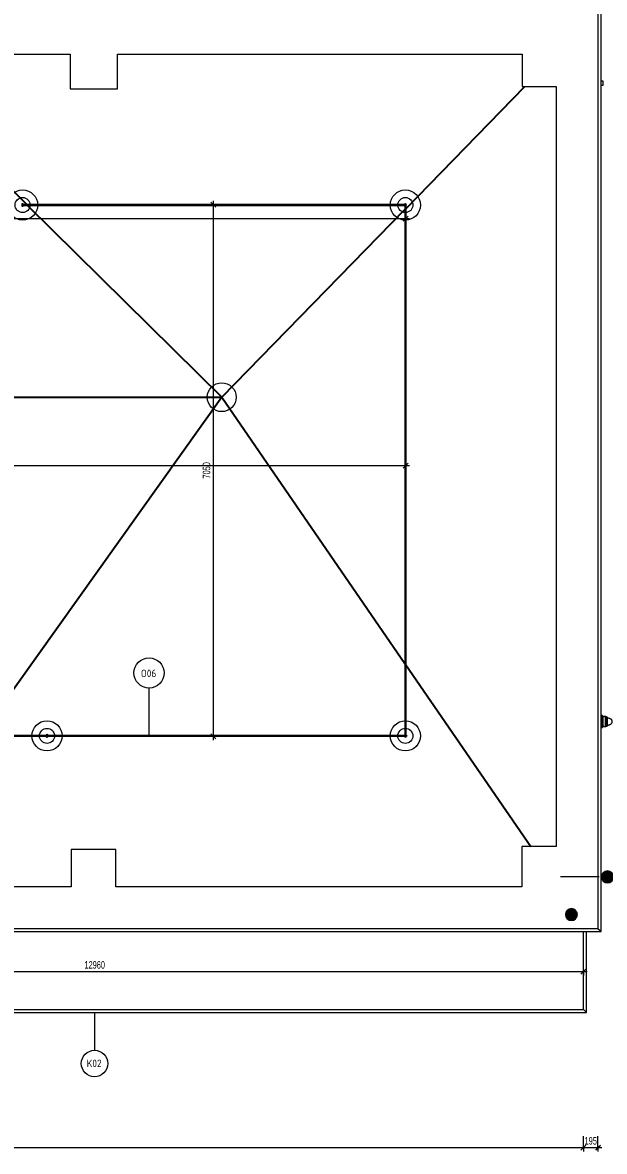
# Model space of a CAD drawing. Header units: millimetres. Extents: x 46521 to 262603, y -45352 to 20466.
# Drawn here: x 88971 to 96684, y -32135 to -17163 of the extents above; entities that cross this region are included whole.
import ezdxf

# ---------------------------------------------------------------- set-up
doc = ezdxf.new("R2010")
doc.units = ezdxf.units.MM
for name, color, linetype, lineweight in [('A-ANNO-DIMS', 211, 'Continuous', 9), ('A-ANNO-DIMS-50', 211, 'Continuous', 9), ('A-FLOR-HRAL', 11, 'Continuous', 13), ('A-FLOR-HRAL-IDEN', 2, 'Continuous', 9), ('A-GENM', 13, 'Continuous', 13), ('A-ROOF', 132, 'Continuous', 13), ('A-ROOF-IDEN', 132, 'Continuous', 9), ('A-ROOF-OTLN', 132, 'Continuous', 13), ('E-POWR-CNDT', 130, 'Continuous', 13), ('E-POWR-DROP', 130, 'Continuous', 13), ('E-SERT', 181, 'Continuous', 13), ('P-SANR-FIXT', 6, 'Continuous', 13)]:
    doc.layers.add(name, color=color, linetype=linetype, lineweight=lineweight)
doc.styles.add('Arial_1', font='arial.ttf', dxfattribs={"width": 0.7, "height": 100})
doc.styles.add('ISOCPEUR', font='isocpeur.ttf', dxfattribs={"width": 0.9, "height": 100})
doc.dimstyles.new('Vnitřní_-_průhledné', dxfattribs={"dimscale": 304.8, "dimtxt": 102.02594, "dimasz": 0.213255, "dimexe": 0.164042, "dimexo": 0.0625, "dimgap": 0.032808, "dimtad": 1, "dimdec": 0, "dimrnd": 5, "dimzin": 0, "dimdsep": 46, "dimtxsty": 'Arial_1', "dimblk1": 'OBLIQUE', "dimblk2": 'OBLIQUE', "dimsah": 1, "dimcen": 0.09, "dimdle": 0.164042, "dimazin": 0, "dimtfac": 1, "dimtdec": 4, "dimtix": 1, "dimtmove": 0, "dimatfit": 3, "dimfxl": 0.492126, "dimfxlon": 1, "dimtvp": 1, "dimtolj": 1, "dimtzin": 0, "dimarcsym": 2})

# ---------------------------------------------------------------- blocks, each defined once
blk = doc.blocks.new('Zábradlí - Záchytný systém kotva-1301747-STŘECHA NÁVRH B')
at = {"layer": 'A-FLOR-HRAL', "flags": 128}
for points in [[(-17, -4), (-17, -4), (-17, -4), (-17, -4), (-18, -4), (-18, -4), (-18, -4), (-18, -4), (-18, -4), (-18, -4), (-19, -4), (-19, -4), (-19, -4), (-19, -3), (-19, -3), (-19, -3), (-19, -3), (-19, -3), (-20, -3), (-20, -3), (-20, -3), (-20, -3), (-20, -3), (-20, -2), (-20, -2), (-20, -2), (-20, -2), (-21, -2), (-21, -2), (-21, -2), (-21, -1), (-21, -1), (-21, -1), (-21, -1), (-21, -1), (-21, -1), (-21, -1), (-21, 0), (-21, 0), (-21, 0), (-21, 0), (-21, 0), (-21, 0), (-21, 1), (-21, 1), (-21, 1), (-21, 1), (-21, 1), (-21, 1), (-21, 2), (-21, 2), (-21, 2), (-20, 2), (-20, 2), (-20, 2), (-20, 2), (-20, 2), (-20, 3), (-20, 3), (-20, 3), (-20, 3), (-20, 3), (-19, 3), (-19, 3), (-19, 3), (-19, 3), (-19, 4), (-19, 4), (-19, 4), (-18, 4), (-18, 4), (-18, 4), (-18, 4), (-18, 4), (-18, 4), (-18, 4), (-17, 4), (-17, 4), (-17, 4), (-17, 4)], [(-17, 4), (-17, 4), (-17, 4), (-17, 4), (-17, 4), (-17, 4), (-16, 4), (-16, 4), (-16, 4), (-16, 4), (-16, 4), (-15, 4), (-15, 4), (-15, 4), (-14, 4), (-14, 4)], [(17, 4), (17, 4), (17, 4), (17, 4), (17, 4), (17, 4), (16, 4), (16, 4), (16, 4), (16, 4), (16, 4), (15, 4), (15, 4), (15, 4), (14, 4), (14, 4), (13, 4), (13, 4), (13, 4), (12, 4), (12, 4), (11, 4), (11, 4), (10, 4), (10, 4), (9, 4), (8, 4), (8, 4), (7, 4), (7, 4), (6, 4), (5, 4), (5, 4), (4, 4), (3, 4), (3, 4), (2, 4), (1, 4), (1, 4), (0, 4), (-1, 4), (-1, 4), (-2, 4), (-3, 4), (-3, 4), (-4, 4), (-5, 4), (-5, 4), (-6, 4), (-6, 4), (-7, 4), (-8, 4), (-8, 4), (-9, 4), (-9, 4), (-10, 4), (-11, 4), (-11, 4), (-12, 4), (-12, 4), (-13, 4), (-13, 4), (-13, 4), (-14, 4), (-14, 4), (-15, 4), (-15, 4), (-15, 4), (-15, 4), (-16, 4), (-16, 4), (-16, 4), (-16, 4), (-17, 4), (-17, 4), (-17, 4), (-17, 4), (-17, 4), (-17, 4), (-17, 4)], [(14, 4), (14, 4), (14, 4), (15, 4), (15, 4), (15, 4), (16, 4), (16, 4), (16, 4), (16, 4), (16, 4), (17, 4), (17, 4), (17, 4), (17, 4), (17, 4), (17, 4)], [(17, 4), (17, 4), (17, 4), (17, 4), (17, 4), (18, 4), (18, 4), (18, 4), (18, 4), (18, 4), (18, 4), (19, 4), (19, 4), (19, 3), (19, 3), (19, 3), (19, 3), (19, 3), (19, 3), (20, 3), (20, 3), (20, 3), (20, 3), (20, 2), (20, 2), (20, 2), (20, 2), (20, 2), (20, 2), (21, 2), (21, 1), (21, 1), (21, 1), (21, 1), (21, 1), (21, 1), (21, 1), (21, 0), (21, 0), (21, 0), (21, 0), (21, 0), (21, 0), (21, -1), (21, -1), (21, -1), (21, -1), (21, -1), (21, -1), (21, -2), (20, -2), (20, -2), (20, -2), (20, -2), (20, -2), (20, -2), (20, -2), (20, -3), (20, -3), (20, -3), (20, -3), (19, -3), (19, -3), (19, -3), (19, -3), (19, -3), (19, -4), (19, -4), (18, -4), (18, -4), (18, -4), (18, -4), (18, -4), (18, -4), (18, -4), (17, -4), (17, -4), (17, -4), (17, -4), (17, -4)], [(-14, -4), (-14, -4), (-15, -4), (-15, -4), (-15, -4), (-15, -4), (-16, -4), (-16, -4), (-16, -4), (-16, -4), (-17, -4), (-17, -4), (-17, -4), (-17, -4), (-17, -4), (-17, -4), (-17, -4)], [(-17, -4), (-17, -4), (-17, -4), (-17, -4), (-17, -4), (-17, -4), (-16, -4), (-16, -4), (-16, -4), (-16, -4), (-16, -4), (-15, -4), (-15, -4), (-15, -4), (-14, -4), (-14, -4), (-14, -4), (-13, -4), (-13, -4), (-12, -4), (-12, -4), (-11, -4), (-11, -4), (-10, -4), (-10, -4), (-9, -4), (-9, -4), (-8, -4), (-7, -4), (-7, -4), (-6, -4), (-6, -4), (-5, -4), (-4, -4), (-4, -4), (-3, -4), (-2, -4), (-2, -4), (-1, -4), (0, -4), (0, -4), (1, -4), (2, -4), (2, -4), (3, -4), (4, -4), (4, -4), (5, -4), (6, -4), (6, -4), (7, -4), (8, -4), (8, -4), (9, -4), (9, -4), (10, -4), (10, -4), (11, -4), (11, -4), (12, -4), (12, -4), (13, -4), (13, -4), (14, -4), (14, -4), (14, -4), (15, -4), (15, -4), (15, -4), (16, -4), (16, -4), (16, -4), (16, -4), (16, -4), (17, -4), (17, -4), (17, -4), (17, -4), (17, -4), (17, -4)], [(17, -4), (17, -4), (17, -4), (17, -4), (17, -4), (17, -4), (16, -4), (16, -4), (16, -4), (16, -4), (16, -4), (15, -4), (15, -4), (15, -4), (14, -4), (14, -4)]]:
    blk.add_lwpolyline(points, dxfattribs=at)
at = {"layer": 'A-FLOR-HRAL'}
for radius in [200, 100]:
    blk.add_circle((0, 0), radius, dxfattribs=at)
for radius, start, end in [(15, 109.6343, 160.3657), (12, 114.8172, 155.1828), (10, 120, 150), (15, 15.5155, 70.3657), (12, 19.6686, 65.1828), (10, 23.8217, 60), (15, 199.6343, 344.5393), (12, 204.8172, 340.3999), (10, 210, 336.2605)]:
    blk.add_arc((0, 0), radius, start, end, dxfattribs=at)
blk = doc.blocks.new('Zábradlí - Záchytný systém kotva-V20-STŘECHA NÁVRH B')
at = {"layer": 'A-FLOR-HRAL', "flags": 128}
for points in [[(-17, -4), (-17, -4), (-17, -4), (-17, -4), (-18, -4), (-18, -4), (-18, -4), (-18, -4), (-18, -4), (-18, -4), (-19, -4), (-19, -4), (-19, -4), (-19, -3), (-19, -3), (-19, -3), (-19, -3), (-19, -3), (-20, -3), (-20, -3), (-20, -3), (-20, -3), (-20, -3), (-20, -2), (-20, -2), (-20, -2), (-20, -2), (-21, -2), (-21, -2), (-21, -2), (-21, -1), (-21, -1), (-21, -1), (-21, -1), (-21, -1), (-21, -1), (-21, -1), (-21, 0), (-21, 0), (-21, 0), (-21, 0), (-21, 0), (-21, 0), (-21, 1), (-21, 1), (-21, 1), (-21, 1), (-21, 1), (-21, 1), (-21, 2), (-21, 2), (-21, 2), (-20, 2), (-20, 2), (-20, 2), (-20, 2), (-20, 2), (-20, 3), (-20, 3), (-20, 3), (-20, 3), (-20, 3), (-19, 3), (-19, 3), (-19, 3), (-19, 3), (-19, 4), (-19, 4), (-19, 4), (-18, 4), (-18, 4), (-18, 4), (-18, 4), (-18, 4), (-18, 4), (-18, 4), (-17, 4), (-17, 4), (-17, 4), (-17, 4)], [(-17, 4), (-17, 4), (-17, 4), (-17, 4), (-17, 4), (-17, 4), (-16, 4), (-16, 4), (-16, 4), (-16, 4), (-16, 4), (-15, 4), (-15, 4), (-15, 4), (-14, 4), (-14, 4)], [(17, 4), (17, 4), (17, 4), (17, 4), (17, 4), (17, 4), (16, 4), (16, 4), (16, 4), (16, 4), (16, 4), (15, 4), (15, 4), (15, 4), (14, 4), (14, 4), (13, 4), (13, 4), (13, 4), (12, 4), (12, 4), (11, 4), (11, 4), (10, 4), (10, 4), (9, 4), (8, 4), (8, 4), (7, 4), (7, 4), (6, 4), (5, 4), (5, 4), (4, 4), (3, 4), (3, 4), (2, 4), (1, 4), (1, 4), (0, 4), (-1, 4), (-1, 4), (-2, 4), (-3, 4), (-3, 4), (-4, 4), (-5, 4), (-5, 4), (-6, 4), (-6, 4), (-7, 4), (-8, 4), (-8, 4), (-9, 4), (-9, 4), (-10, 4), (-11, 4), (-11, 4), (-12, 4), (-12, 4), (-13, 4), (-13, 4), (-13, 4), (-14, 4), (-14, 4), (-15, 4), (-15, 4), (-15, 4), (-15, 4), (-16, 4), (-16, 4), (-16, 4), (-16, 4), (-17, 4), (-17, 4), (-17, 4), (-17, 4), (-17, 4), (-17, 4), (-17, 4)], [(14, 4), (14, 4), (14, 4), (15, 4), (15, 4), (15, 4), (16, 4), (16, 4), (16, 4), (16, 4), (16, 4), (17, 4), (17, 4), (17, 4), (17, 4), (17, 4), (17, 4)], [(17, 4), (17, 4), (17, 4), (17, 4), (17, 4), (18, 4), (18, 4), (18, 4), (18, 4), (18, 4), (18, 4), (19, 4), (19, 4), (19, 3), (19, 3), (19, 3), (19, 3), (19, 3), (19, 3), (20, 3), (20, 3), (20, 3), (20, 3), (20, 2), (20, 2), (20, 2), (20, 2), (20, 2), (20, 2), (21, 2), (21, 1), (21, 1), (21, 1), (21, 1), (21, 1), (21, 1), (21, 1), (21, 0), (21, 0), (21, 0), (21, 0), (21, 0), (21, 0), (21, -1), (21, -1), (21, -1), (21, -1), (21, -1), (21, -1), (21, -2), (20, -2), (20, -2), (20, -2), (20, -2), (20, -2), (20, -2), (20, -2), (20, -3), (20, -3), (20, -3), (20, -3), (19, -3), (19, -3), (19, -3), (19, -3), (19, -3), (19, -4), (19, -4), (18, -4), (18, -4), (18, -4), (18, -4), (18, -4), (18, -4), (18, -4), (17, -4), (17, -4), (17, -4), (17, -4), (17, -4)], [(-14, -4), (-14, -4), (-15, -4), (-15, -4), (-15, -4), (-15, -4), (-16, -4), (-16, -4), (-16, -4), (-16, -4), (-17, -4), (-17, -4), (-17, -4), (-17, -4), (-17, -4), (-17, -4), (-17, -4)], [(-17, -4), (-17, -4), (-17, -4), (-17, -4), (-17, -4), (-17, -4), (-16, -4), (-16, -4), (-16, -4), (-16, -4), (-16, -4), (-15, -4), (-15, -4), (-15, -4), (-14, -4), (-14, -4), (-14, -4), (-13, -4), (-13, -4), (-12, -4), (-12, -4), (-11, -4), (-11, -4), (-10, -4), (-10, -4), (-9, -4), (-9, -4), (-8, -4), (-7, -4), (-7, -4), (-6, -4), (-6, -4), (-5, -4), (-4, -4), (-4, -4), (-3, -4), (-2, -4), (-2, -4), (-1, -4), (0, -4), (0, -4), (1, -4), (2, -4), (2, -4), (3, -4), (4, -4), (4, -4), (5, -4), (6, -4), (6, -4), (7, -4), (8, -4), (8, -4), (9, -4), (9, -4), (10, -4), (10, -4), (11, -4), (11, -4), (12, -4), (12, -4), (13, -4), (13, -4), (14, -4), (14, -4), (14, -4), (15, -4), (15, -4), (15, -4), (16, -4), (16, -4), (16, -4), (16, -4), (16, -4), (17, -4), (17, -4), (17, -4), (17, -4), (17, -4), (17, -4)], [(17, -4), (17, -4), (17, -4), (17, -4), (17, -4), (17, -4), (16, -4), (16, -4), (16, -4), (16, -4), (16, -4), (15, -4), (15, -4), (15, -4), (14, -4), (14, -4)]]:
    blk.add_lwpolyline(points, dxfattribs=at)
at = {"layer": 'A-FLOR-HRAL'}
for radius in [200, 100]:
    blk.add_circle((0, 0), radius, dxfattribs=at)
for radius, start, end in [(15, 109.6343, 160.3657), (12, 114.8172, 155.1828), (10, 120, 150), (15, 15.5155, 70.3657), (12, 19.6686, 65.1828), (10, 23.8217, 60), (15, 199.6343, 344.3895), (12, 204.8172, 340.2127), (10, 210, 336.0358)]:
    blk.add_arc((0, 0), radius, start, end, dxfattribs=at)
blk = doc.blocks.new('Zábradlí - Záchytný systém kotva-V21-STŘECHA NÁVRH B')
at = {"layer": 'A-FLOR-HRAL', "flags": 128}
for points in [[(-17, -4), (-17, -4), (-17, -4), (-17, -4), (-18, -4), (-18, -4), (-18, -4), (-18, -4), (-18, -4), (-18, -4), (-19, -4), (-19, -4), (-19, -4), (-19, -3), (-19, -3), (-19, -3), (-19, -3), (-19, -3), (-20, -3), (-20, -3), (-20, -3), (-20, -3), (-20, -3), (-20, -2), (-20, -2), (-20, -2), (-20, -2), (-21, -2), (-21, -2), (-21, -2), (-21, -1), (-21, -1), (-21, -1), (-21, -1), (-21, -1), (-21, -1), (-21, -1), (-21, 0), (-21, 0), (-21, 0), (-21, 0), (-21, 0), (-21, 0), (-21, 1), (-21, 1), (-21, 1), (-21, 1), (-21, 1), (-21, 1), (-21, 2), (-21, 2), (-21, 2), (-20, 2), (-20, 2), (-20, 2), (-20, 2), (-20, 2), (-20, 3), (-20, 3), (-20, 3), (-20, 3), (-20, 3), (-19, 3), (-19, 3), (-19, 3), (-19, 3), (-19, 4), (-19, 4), (-19, 4), (-18, 4), (-18, 4), (-18, 4), (-18, 4), (-18, 4), (-18, 4), (-18, 4), (-17, 4), (-17, 4), (-17, 4), (-17, 4)], [(-17, 4), (-17, 4), (-17, 4), (-17, 4), (-17, 4), (-17, 4), (-16, 4), (-16, 4), (-16, 4), (-16, 4), (-16, 4), (-15, 4), (-15, 4), (-15, 4), (-14, 4), (-14, 4)], [(17, 4), (17, 4), (17, 4), (17, 4), (17, 4), (17, 4), (16, 4), (16, 4), (16, 4), (16, 4), (16, 4), (15, 4), (15, 4), (15, 4), (14, 4), (14, 4), (13, 4), (13, 4), (13, 4), (12, 4), (12, 4), (11, 4), (11, 4), (10, 4), (10, 4), (9, 4), (8, 4), (8, 4), (7, 4), (7, 4), (6, 4), (5, 4), (5, 4), (4, 4), (3, 4), (3, 4), (2, 4), (1, 4), (1, 4), (0, 4), (-1, 4), (-1, 4), (-2, 4), (-3, 4), (-3, 4), (-4, 4), (-5, 4), (-5, 4), (-6, 4), (-6, 4), (-7, 4), (-8, 4), (-8, 4), (-9, 4), (-9, 4), (-10, 4), (-11, 4), (-11, 4), (-12, 4), (-12, 4), (-13, 4), (-13, 4), (-13, 4), (-14, 4), (-14, 4), (-15, 4), (-15, 4), (-15, 4), (-15, 4), (-16, 4), (-16, 4), (-16, 4), (-16, 4), (-17, 4), (-17, 4), (-17, 4), (-17, 4), (-17, 4), (-17, 4), (-17, 4)], [(14, 4), (14, 4), (14, 4), (15, 4), (15, 4), (15, 4), (16, 4), (16, 4), (16, 4), (16, 4), (16, 4), (17, 4), (17, 4), (17, 4), (17, 4), (17, 4), (17, 4)], [(17, 4), (17, 4), (17, 4), (17, 4), (17, 4), (18, 4), (18, 4), (18, 4), (18, 4), (18, 4), (18, 4), (19, 4), (19, 4), (19, 3), (19, 3), (19, 3), (19, 3), (19, 3), (19, 3), (20, 3), (20, 3), (20, 3), (20, 3), (20, 2), (20, 2), (20, 2), (20, 2), (20, 2), (20, 2), (21, 2), (21, 1), (21, 1), (21, 1), (21, 1), (21, 1), (21, 1), (21, 1), (21, 0), (21, 0), (21, 0), (21, 0), (21, 0), (21, 0), (21, -1), (21, -1), (21, -1), (21, -1), (21, -1), (21, -1), (21, -2), (20, -2), (20, -2), (20, -2), (20, -2), (20, -2), (20, -2), (20, -2), (20, -3), (20, -3), (20, -3), (20, -3), (19, -3), (19, -3), (19, -3), (19, -3), (19, -3), (19, -4), (19, -4), (18, -4), (18, -4), (18, -4), (18, -4), (18, -4), (18, -4), (18, -4), (17, -4), (17, -4), (17, -4), (17, -4), (17, -4)], [(-14, -4), (-14, -4), (-15, -4), (-15, -4), (-15, -4), (-15, -4), (-16, -4), (-16, -4), (-16, -4), (-16, -4), (-17, -4), (-17, -4), (-17, -4), (-17, -4), (-17, -4), (-17, -4), (-17, -4)], [(-17, -4), (-17, -4), (-17, -4), (-17, -4), (-17, -4), (-17, -4), (-16, -4), (-16, -4), (-16, -4), (-16, -4), (-16, -4), (-15, -4), (-15, -4), (-15, -4), (-14, -4), (-14, -4), (-14, -4), (-13, -4), (-13, -4), (-12, -4), (-12, -4), (-11, -4), (-11, -4), (-10, -4), (-10, -4), (-9, -4), (-9, -4), (-8, -4), (-7, -4), (-7, -4), (-6, -4), (-6, -4), (-5, -4), (-4, -4), (-4, -4), (-3, -4), (-2, -4), (-2, -4), (-1, -4), (0, -4), (0, -4), (1, -4), (2, -4), (2, -4), (3, -4), (4, -4), (4, -4), (5, -4), (6, -4), (6, -4), (7, -4), (8, -4), (8, -4), (9, -4), (9, -4), (10, -4), (10, -4), (11, -4), (11, -4), (12, -4), (12, -4), (13, -4), (13, -4), (14, -4), (14, -4), (14, -4), (15, -4), (15, -4), (15, -4), (16, -4), (16, -4), (16, -4), (16, -4), (16, -4), (17, -4), (17, -4), (17, -4), (17, -4), (17, -4), (17, -4)], [(17, -4), (17, -4), (17, -4), (17, -4), (17, -4), (17, -4), (16, -4), (16, -4), (16, -4), (16, -4), (16, -4), (15, -4), (15, -4), (15, -4), (14, -4), (14, -4)]]:
    blk.add_lwpolyline(points, dxfattribs=at)
at = {"layer": 'A-FLOR-HRAL'}
for radius in [200, 100]:
    blk.add_circle((0, 0), radius, dxfattribs=at)
for radius, start, end in [(15, 109.6343, 164.4845), (12, 114.8172, 160.3314), (10, 120, 156.1783), (15, 15.5155, 70.3657), (12, 19.6686, 65.1828), (10, 23.8217, 60), (15, 195.4607, 250.3657), (12, 199.6001, 245.1828), (10, 203.7395, 240), (15, 289.6343, 344.5393), (10, 300, 336.2605), (12, 294.8172, 340.3999)]:
    blk.add_arc((0, 0), radius, start, end, dxfattribs=at)
blk = doc.blocks.new('Zábradlí - Zábradlí-1236211-STŘECHA NÁVRH B')
for name, p, rotation in [('Zábradlí - Záchytný systém kotva-V21-STŘECHA NÁVRH B', (88971, -19583), 89.9999999999998), ('Zábradlí - Záchytný systém kotva-V20-STŘECHA NÁVRH B', (94045, -19583), 89.9999999999998), ('Zábradlí - Záchytný systém kotva-V21-STŘECHA NÁVRH B', (89295, -26624), 269.9999999999998)]:
    blk.add_blockref(name, p, dxfattribs=dict(rotation=rotation))
blk.add_blockref('Zábradlí - Záchytný systém kotva-1301747-STŘECHA NÁVRH B', (94045, -26624))
blk = doc.blocks.new('Typ horního madla - Horní madlo_Vnitřní_-1236216-STŘECHA NÁVRH B')
at = {"layer": 'A-FLOR-HRAL'}
for p, q in [((94041, -19578), (88975, -19578)), ((88975, -19588), (94040, -19588)), ((94040, -19588), (94040, -26619)), ((94050, -19578), (94049, -19578)), ((94050, -26620), (94050, -19578)), ((89291, -26619), (84549, -26619)), ((84549, -26629), (89291, -26629)), ((94040, -26619), (89299, -26619)), ((89299, -26629), (94050, -26629)), ((94050, -26629), (94050, -26628))]:
    blk.add_line(p, q, dxfattribs=at)
for points, knots in [([(94040, -19588), (94040, -19588), (94040, -19588), (94040, -19588), (94040, -19588), (94040, -19588)], [0, 0, 0, 0, 0.0833333, 0.125, 0.1666667, 0.1666667, 0.1666667, 0.1666667]), ([(94049, -19579), (94049, -19579), (94049, -19579), (94049, -19579), (94050, -19578), (94050, -19578), (94050, -19578)], [0.8018067, 0.8018067, 0.8018067, 0.8018067, 0.8333333, 0.875, 0.9166667, 1, 1, 1, 1]), ([(94040, -26620), (94040, -26620), (94040, -26620), (94040, -26619), (94040, -26619), (94040, -26619)], [-0.1666667, -0.1666667, -0.1666667, -0.1666667, -0.125, -0.0833333, 0, 0, 0, 0]), ([(94050, -26629), (94050, -26629), (94050, -26629), (94049, -26629), (94049, -26629), (94049, -26628), (94049, -26628)], [-1, -1, -1, -1, -0.9166667, -0.875, -0.8333333, -0.8018067, -0.8018067, -0.8018067, -0.8018067])]:
    blk.add_open_spline(points, degree=3, knots=knots, dxfattribs=at)
blk = doc.blocks.new('Typ horního madla - Horní madlo_Vnitřní_-V22-STŘECHA NÁVRH B')
at = {"layer": 'A-FLOR-HRAL'}
for p, q in [((88975, -19578), (94041, -19578)), ((88975, -19588), (94040, -19588)), ((94040, -19588), (94040, -26619)), ((94049, -19578), (94050, -19578)), ((94050, -19578), (94050, -26620)), ((89291, -26619), (84549, -26619)), ((89291, -26629), (84549, -26629)), ((94040, -26619), (89299, -26619)), ((94050, -26629), (89299, -26629)), ((94050, -26628), (94050, -26629))]:
    blk.add_line(p, q, dxfattribs=at)
blk = doc.blocks.new('DSP_Kamera_nastěnná - Refer to Catalog-V48-STŘECHA NÁVRH B')
at = {"layer": 'E-SERT'}
blk.add_hatch(color=11, dxfattribs=at).paths.add_polyline_path([(96818, -26494), (96858, -26494), (96858, -26434), (96848, -26434), (96863, -26381), (96813, -26381), (96828, -26434), (96818, -26434), (96818, -26454)])
at = {"layer": 'E-SERT', "color": 11}
for p, q in [((96656, -26355), (96640, -26355)), ((96659, -26355), (96656, -26355)), ((96656, -26355), (96656, -26434)), ((96656, -26434), (96656, -26355)), ((96656, -26434), (96656, -26514)), ((96656, -26514), (96656, -26434)), ((96659, -26434), (96659, -26355)), ((96661, -26369), (96659, -26371)), ((96682, -26372), (96659, -26372)), ((96659, -26514), (96659, -26434)), ((96659, -26496), (96682, -26496)), ((96659, -26498), (96661, -26500)), ((96696, -26367), (96661, -26369)), ((96661, -26369), (96661, -26434)), ((96661, -26434), (96661, -26500)), ((96661, -26500), (96662, -26500)), ((96696, -26367), (96696, -26434)), ((96697, -26368), (96696, -26368)), ((96696, -26434), (96696, -26502)), ((96705, -26367), (96697, -26367)), ((96697, -26367), (96697, -26434)), ((96697, -26434), (96697, -26502)), ((96738, -26387), (96719, -26386)), ((96719, -26482), (96738, -26482)), ((96721, -26383), (96721, -26434)), ((96721, -26434), (96721, -26486)), ((96838, -26381), (96813, -26381)), ((96813, -26381), (96828, -26434)), ((96828, -26434), (96818, -26434)), ((96818, -26434), (96818, -26494)), ((96818, -26494), (96858, -26494)), ((96863, -26381), (96838, -26381)), ((96848, -26434), (96863, -26381)), ((96858, -26434), (96848, -26434)), ((96858, -26494), (96858, -26434)), ((96640, -26514), (96656, -26514)), ((96656, -26514), (96659, -26514)), ((96694, -26502), (96696, -26502)), ((96696, -26501), (96697, -26501)), ((96697, -26502), (96705, -26501))]:
    blk.add_line(p, q, dxfattribs=at)
at = {"layer": 'E-SERT', "color": 11, "flags": 128}
for points in [[(96705, -26367), (96706, -26367), (96707, -26368), (96708, -26368), (96708, -26368), (96709, -26368), (96710, -26368), (96711, -26369), (96712, -26369), (96712, -26369), (96713, -26370), (96714, -26370), (96714, -26370), (96715, -26371), (96716, -26371), (96716, -26372), (96717, -26372), (96718, -26373), (96718, -26374), (96719, -26374), (96719, -26374)], [(96719, -26494), (96718, -26495), (96718, -26496), (96717, -26496), (96716, -26497), (96716, -26497), (96715, -26498), (96714, -26498), (96714, -26499), (96713, -26499), (96712, -26499), (96712, -26500), (96711, -26500), (96710, -26500), (96709, -26500), (96708, -26501), (96708, -26501), (96707, -26501), (96706, -26501), (96705, -26501), (96705, -26501)], [(96719, -26374), (96719, -26374), (96719, -26375), (96720, -26375), (96720, -26375), (96720, -26376), (96720, -26376), (96720, -26376), (96721, -26377), (96721, -26377), (96721, -26378), (96721, -26378), (96721, -26378), (96721, -26379), (96721, -26379), (96721, -26379), (96721, -26380), (96721, -26380), (96721, -26381), (96721, -26381)], [(96721, -26488), (96721, -26488), (96721, -26489), (96721, -26489), (96721, -26489), (96721, -26490), (96721, -26490), (96721, -26491), (96721, -26491), (96721, -26491), (96721, -26492), (96720, -26492), (96720, -26492), (96720, -26493), (96720, -26493), (96720, -26493), (96719, -26494), (96719, -26494), (96719, -26494), (96719, -26494)], [(96721, -26381), (96721, -26381), (96721, -26381), (96721, -26381), (96721, -26381), (96721, -26382), (96721, -26382), (96721, -26383), (96721, -26383), (96721, -26384), (96721, -26385), (96721, -26386), (96721, -26387), (96721, -26388)], [(96721, -26434), (96721, -26432), (96721, -26430), (96721, -26428), (96721, -26426), (96721, -26424), (96721, -26422), (96721, -26419), (96721, -26417), (96721, -26415), (96721, -26413), (96721, -26411), (96721, -26410), (96721, -26408), (96721, -26406), (96721, -26404), (96721, -26402), (96721, -26401), (96721, -26399), (96721, -26397), (96721, -26396), (96721, -26394), (96721, -26393), (96721, -26392), (96721, -26390), (96721, -26389), (96721, -26388), (96721, -26387), (96721, -26386), (96721, -26385), (96721, -26384), (96721, -26384), (96721, -26383), (96721, -26382), (96721, -26382), (96721, -26382), (96721, -26381), (96721, -26381), (96721, -26381), (96721, -26381), (96721, -26381)], [(96721, -26488), (96721, -26488), (96721, -26488), (96721, -26487), (96721, -26487), (96721, -26487), (96721, -26486), (96721, -26486), (96721, -26485), (96721, -26484), (96721, -26484), (96721, -26483), (96721, -26482), (96721, -26481), (96721, -26480), (96721, -26478), (96721, -26477), (96721, -26476), (96721, -26475), (96721, -26473), (96721, -26472), (96721, -26470), (96721, -26468), (96721, -26467), (96721, -26465), (96721, -26463), (96721, -26461), (96721, -26460), (96721, -26458), (96721, -26456), (96721, -26454), (96721, -26452), (96721, -26450), (96721, -26448), (96721, -26445), (96721, -26443), (96721, -26441), (96721, -26439), (96721, -26437), (96721, -26435), (96721, -26434)], [(96721, -26481), (96721, -26482), (96721, -26483), (96721, -26484), (96721, -26485), (96721, -26486), (96721, -26486), (96721, -26487), (96721, -26487), (96721, -26487), (96721, -26488), (96721, -26488), (96721, -26488), (96721, -26488)], [(96738, -26387), (96740, -26387), (96742, -26387), (96743, -26388), (96745, -26388), (96747, -26388), (96749, -26389), (96751, -26389), (96753, -26390), (96754, -26391), (96756, -26391), (96758, -26392), (96759, -26393), (96761, -26394), (96763, -26395), (96764, -26396), (96766, -26397), (96767, -26399), (96768, -26400), (96770, -26401), (96771, -26402), (96772, -26404), (96774, -26405), (96775, -26407), (96776, -26408), (96777, -26410), (96778, -26412), (96779, -26413), (96779, -26415), (96780, -26417), (96781, -26419), (96781, -26420), (96782, -26422), (96782, -26424), (96783, -26426), (96783, -26428), (96783, -26430), (96783, -26431), (96783, -26433), (96783, -26434)], [(96783, -26434), (96783, -26436), (96783, -26438), (96783, -26440), (96783, -26442), (96782, -26444), (96782, -26446), (96781, -26447), (96781, -26449), (96780, -26451), (96780, -26453), (96779, -26455), (96778, -26456), (96777, -26458), (96776, -26459), (96775, -26461), (96774, -26463), (96773, -26464), (96772, -26466), (96770, -26467), (96769, -26468), (96768, -26470), (96766, -26471), (96765, -26472), (96763, -26473), (96762, -26474), (96760, -26475), (96758, -26476), (96757, -26477), (96755, -26478), (96753, -26478), (96751, -26479), (96750, -26480), (96748, -26480), (96746, -26481), (96744, -26481), (96742, -26481), (96740, -26481), (96739, -26482), (96738, -26482)], [(96783, -26434), (96783, -26434), (96783, -26434), (96783, -26434), (96783, -26434), (96783, -26434), (96783, -26434), (96783, -26434), (96783, -26434), (96783, -26434), (96783, -26434), (96783, -26434), (96783, -26434), (96783, -26434), (96783, -26434), (96783, -26434), (96783, -26434), (96783, -26434), (96783, -26434), (96783, -26434), (96783, -26434), (96783, -26434), (96783, -26434), (96783, -26434), (96783, -26434), (96783, -26434), (96783, -26434), (96783, -26434), (96783, -26434), (96783, -26434), (96783, -26434), (96783, -26434), (96783, -26434), (96783, -26434), (96783, -26434), (96783, -26434), (96783, -26434)], [(96783, -26434), (96783, -26434), (96783, -26434), (96783, -26434), (96783, -26434), (96783, -26434), (96783, -26434), (96783, -26434), (96783, -26434), (96783, -26434), (96783, -26434), (96783, -26434), (96783, -26434), (96783, -26434), (96783, -26434), (96783, -26434), (96783, -26434), (96783, -26434), (96783, -26434), (96783, -26434), (96783, -26434), (96783, -26434), (96783, -26434), (96783, -26434), (96783, -26434), (96783, -26434), (96783, -26434), (96783, -26434), (96783, -26434), (96783, -26434), (96783, -26434), (96783, -26434), (96783, -26434), (96783, -26434), (96783, -26434), (96783, -26434)], [(96783, -26434), (96783, -26434), (96783, -26434), (96783, -26434), (96783, -26434), (96783, -26434), (96783, -26434), (96783, -26434), (96783, -26434), (96783, -26434), (96783, -26434), (96783, -26434), (96783, -26434), (96783, -26434), (96783, -26434), (96783, -26434), (96783, -26434), (96783, -26434), (96783, -26434), (96783, -26434), (96783, -26434), (96783, -26434), (96783, -26434), (96783, -26434), (96783, -26434), (96783, -26434), (96783, -26434), (96783, -26434), (96783, -26434), (96783, -26434), (96783, -26434), (96783, -26434), (96783, -26434), (96783, -26434), (96783, -26434), (96783, -26434), (96783, -26434)], [(96783, -26434), (96783, -26434), (96783, -26434), (96783, -26434), (96783, -26434), (96783, -26434), (96783, -26434), (96783, -26434), (96783, -26434), (96783, -26434), (96783, -26434), (96783, -26434), (96783, -26434), (96783, -26434), (96783, -26434), (96783, -26434), (96783, -26434), (96783, -26434), (96783, -26434), (96783, -26434), (96783, -26434), (96783, -26434), (96783, -26434), (96783, -26434), (96783, -26434), (96783, -26434), (96783, -26434), (96783, -26434), (96783, -26434), (96783, -26434), (96783, -26434), (96783, -26434), (96783, -26434), (96783, -26434), (96783, -26434), (96783, -26434)]]:
    blk.add_lwpolyline(points, dxfattribs=at)
at = {"layer": 'E-SERT', "color": 11}
for points, knots in [([(96662, -26500), (96662, -26500), (96662, -26500), (96663, -26500), (96663, -26500), (96664, -26500), (96665, -26499), (96666, -26499), (96666, -26499), (96668, -26499), (96669, -26499), (96670, -26499), (96673, -26499), (96676, -26499), (96678, -26499)], [-0.4999543, -0.4999543, -0.4999543, -0.4999543, -0.4444444, -0.3888889, -0.3611111, -0.3333333, -0.3055556, -0.2777778, -0.25, -0.2222222, -0.1944444, -0.1666667, -0.1111111, 0, 0, 0, 0]), ([(96664, -26500), (96664, -26500), (96663, -26500), (96663, -26500), (96662, -26500), (96662, -26500), (96662, -26500)], [-0.6666667, -0.6666667, -0.6666667, -0.6666667, -0.6388889, -0.6111111, -0.5555556, -0.4999552, -0.4999552, -0.4999552, -0.4999552]), ([(96678, -26499), (96679, -26499), (96681, -26499), (96683, -26499), (96685, -26500), (96686, -26500), (96687, -26500), (96688, -26500), (96689, -26500), (96690, -26501), (96691, -26501), (96692, -26501), (96693, -26501), (96693, -26501), (96694, -26502), (96694, -26502), (96694, -26502)], [-1, -1, -1, -1, -0.9444444, -0.8888889, -0.8611111, -0.8333333, -0.8055556, -0.7777778, -0.75, -0.7222222, -0.6944444, -0.6666667, -0.6388889, -0.6111111, -0.5555556, -0.5, -0.5, -0.5, -0.5])]:
    blk.add_open_spline(points, degree=3, knots=knots, dxfattribs=at)
blk.add_open_spline([(96694, -26502), (96694, -26502), (96694, -26502), (96693, -26501), (96693, -26501)], degree=3, dxfattribs=at)
blk = doc.blocks.new('Drain_Roof_15_Inch_Diameter-Zurn-Z1715 - Load Family Type Catalog-1877394-STŘECHA NÁVRH B')
at = {"layer": 'P-SANR-FIXT'}
blk.add_circle((0, 0), 191, dxfattribs=at)
blk.add_circle((0, 0), 191, dxfattribs=at)
blk = doc.blocks.new('BP_ZÁSTUPNÝ PRVEK - BP_ZÁSTUPNÝ PRVEK - OV4-2137774-STŘECHA NÁVRH B')
at = {"layer": 'A-GENM', "color": 11}
for p, q in [((50, 50), (22, 50)), ((22, 0), (50, 0)), ((50, 0), (50, 50))]:
    blk.add_line(p, q, dxfattribs=at)
blk = doc.blocks.new('Popiska zakončení střešního pláště - Popiska okna_Bublina-1463073-STŘECHA NÁVRH B')
at = {"layer": 'A-ROOF-IDEN'}
blk.add_circle((0, 0), 3.5, dxfattribs=at)
blk = doc.blocks.new('DIMBLOCK9-STŘECHA NÁVRH B')
at = {"layer": 'A-ANNO-DIMS-50'}
for p, q in [((77234, -32085), (77234, -31935)), ((96405, -32085), (96405, -31935)), ((77234, -32085), (96405, -32085)), ((77234, -32085), (77234, -32135)), ((96405, -32085), (96405, -32135))]:
    blk.add_line(p, q, dxfattribs=at)
at = {"layer": 'A-ANNO-DIMS-50', "lineweight": 18}
for p, q in [((77234, -32085), (77202, -32118)), ((77234, -32085), (77267, -32053)), ((96405, -32085), (96372, -32118)), ((96405, -32085), (96437, -32053))]:
    blk.add_line(p, q, dxfattribs=at)
at = {"layer": 'A-ANNO-DIMS-50', "color": 0, "insert": (86686, -31945), "char_height": 100, "width": 320.2, "attachment_point": 1, "line_spacing_factor": 0.941778, "style": 'Arial_1'}
blk.add_mtext('19170', dxfattribs=at)
blk = doc.blocks.new('_Oblique')
at = {"color": 0, "linetype": 'ByBlock', "lineweight": -2}
blk.add_line((-0.5, -0.5), (0.5, 0.5), dxfattribs=at)
blk = doc.blocks.new('DIMBLOCK10-STŘECHA NÁVRH B')
at = {"layer": 'A-ANNO-DIMS-50'}
for p, q in [((96405, -32085), (96405, -31935)), ((96598, -32085), (96598, -31935)), ((96405, -32085), (96648, -32085)), ((96405, -32085), (96405, -32135)), ((96598, -32085), (96598, -32135))]:
    blk.add_line(p, q, dxfattribs=at)
at = {"layer": 'A-ANNO-DIMS-50', "lineweight": 18}
for p, q in [((96405, -32085), (96372, -32118)), ((96405, -32085), (96437, -32053)), ((96598, -32085), (96565, -32118)), ((96598, -32085), (96630, -32053))]:
    blk.add_line(p, q, dxfattribs=at)
at = {"layer": 'A-ANNO-DIMS-50', "color": 0, "insert": (96421, -31945), "char_height": 100, "width": 192.12, "attachment_point": 1, "line_spacing_factor": 0.941778, "style": 'Arial_1'}
blk.add_mtext('195', dxfattribs=at)
blk = doc.blocks.new('DIMBLOCK14-STŘECHA NÁVRH B')
at = {"layer": 'A-ANNO-DIMS-50'}
for p, q in [((79790, -23039), (79790, -22889)), ((94050, -23039), (94050, -22889)), ((79790, -23039), (94100, -23039)), ((79790, -23039), (79790, -23089)), ((94050, -23039), (94050, -23089))]:
    blk.add_line(p, q, dxfattribs=at)
at = {"layer": 'A-ANNO-DIMS-50', "lineweight": 18}
for p, q in [((79790, -23039), (79757, -23071)), ((79790, -23039), (79822, -23006)), ((94050, -23039), (94017, -23071)), ((94050, -23039), (94082, -23006))]:
    blk.add_line(p, q, dxfattribs=at)
at = {"layer": 'A-ANNO-DIMS-50', "color": 0, "insert": (86786, -22899), "char_height": 100, "width": 320.2, "attachment_point": 1, "line_spacing_factor": 0.941778, "style": 'Arial_1'}
blk.add_mtext('14260', dxfattribs=at)
blk = doc.blocks.new('DIMBLOCK15-STŘECHA NÁVRH B')
at = {"layer": 'A-ANNO-DIMS-50'}
for p, q in [((91499, -19578), (91449, -19578)), ((91499, -19528), (91499, -26679)), ((91499, -19578), (91649, -19578)), ((91499, -26629), (91449, -26629)), ((91499, -26629), (91649, -26629))]:
    blk.add_line(p, q, dxfattribs=at)
at = {"layer": 'A-ANNO-DIMS-50', "lineweight": 18}
for p, q in [((91499, -19578), (91467, -19546)), ((91499, -19578), (91532, -19611)), ((91499, -26629), (91467, -26597)), ((91499, -26629), (91532, -26662))]:
    blk.add_line(p, q, dxfattribs=at)
at = {"layer": 'A-ANNO-DIMS-50', "color": 0, "insert": (91359, -23211), "char_height": 100, "width": 256.16, "attachment_point": 1, "rotation": 90, "line_spacing_factor": 0.941778, "style": 'Arial_1'}
blk.add_mtext('7050', dxfattribs=at)
blk = doc.blocks.new('DIMBLOCK17-STŘECHA NÁVRH B')
at = {"layer": 'A-ANNO-DIMS-50'}
for p, q in [((72510, -19763), (72510, -19713)), ((94050, -19763), (94050, -19613)), ((72510, -19763), (94100, -19763)), ((72510, -19763), (72510, -19913)), ((94050, -19763), (94050, -19813))]:
    blk.add_line(p, q, dxfattribs=at)
at = {"layer": 'A-ANNO-DIMS-50', "lineweight": 18}
for p, q in [((72510, -19763), (72542, -19731)), ((94050, -19763), (94082, -19731)), ((72510, -19763), (72477, -19796)), ((94050, -19763), (94017, -19796))]:
    blk.add_line(p, q, dxfattribs=at)
at = {"layer": 'A-ANNO-DIMS-50', "color": 0, "insert": (83146, -19624), "char_height": 100, "width": 320.2, "attachment_point": 1, "line_spacing_factor": 0.941778, "style": 'Arial_1'}
blk.add_mtext('21540', dxfattribs=at)
blk = doc.blocks.new('Popis parapetu1 - Záchytný systém-1408882-STŘECHA NÁVRH B')
at = {"layer": 'A-FLOR-HRAL-IDEN'}
blk.add_circle((0, 0), 4, dxfattribs=at)
blk = doc.blocks.new('DIMBLOCK27-STŘECHA NÁVRH B')
at = {"layer": 'A-ANNO-DIMS-50'}
for p, q in [((83445, -29751), (83445, -29601)), ((96405, -29751), (96405, -29601)), ((83395, -29751), (96455, -29751)), ((83445, -29751), (83445, -29801)), ((96405, -29751), (96405, -29801))]:
    blk.add_line(p, q, dxfattribs=at)
at = {"layer": 'A-ANNO-DIMS-50', "lineweight": 18}
for p, q in [((83445, -29751), (83412, -29783)), ((83445, -29751), (83477, -29718)), ((96405, -29751), (96372, -29783)), ((96405, -29751), (96437, -29718))]:
    blk.add_line(p, q, dxfattribs=at)
at = {"layer": 'A-ANNO-DIMS-50', "color": 0, "insert": (89791, -29611), "char_height": 100, "width": 320.2, "attachment_point": 1, "line_spacing_factor": 0.941778, "style": 'Arial_1'}
blk.add_mtext('12960', dxfattribs=at)

msp = doc.modelspace()

# ---------------------------------------------------------------- hatches: boundary and pattern name
at = {"layer": 'E-POWR-DROP'}
for color, points in [(11, [(96724.6, -28573.8), (96745.1, -28571.1), (96764.3, -28563.1), (96780.8, -28550.5), (96793.4, -28534), (96801.3, -28514.9), (96804.1, -28494.3), (96801.3, -28473.7), (96793.4, -28454.5), (96780.8, -28438.1), (96764.3, -28425.4), (96745.1, -28417.5), (96724.6, -28414.8), (96704, -28417.5), (96684.8, -28425.4), (96668.3, -28438.1), (96655.7, -28454.5), (96647.8, -28473.7), (96645.1, -28494.3), (96647.8, -28514.9), (96655.7, -28534), (96668.3, -28550.5), (96684.8, -28563.1), (96704, -28571.1)]), (256, [(96246.1, -29073.8), (96266.7, -29071.1), (96285.8, -29063.1), (96302.3, -29050.5), (96314.9, -29034), (96322.9, -29014.9), (96325.6, -28994.3), (96322.9, -28973.7), (96314.9, -28954.5), (96302.3, -28938.1), (96285.8, -28925.4), (96266.7, -28917.5), (96246.1, -28914.8), (96225.5, -28917.5), (96206.3, -28925.4), (96189.9, -28938.1), (96177.2, -28954.5), (96169.3, -28973.7), (96166.6, -28994.3), (96169.3, -29014.9), (96177.2, -29034), (96189.9, -29050.5), (96206.3, -29063.1), (96225.5, -29071.1)])]:
    msp.add_hatch(color=color, dxfattribs=at).paths.add_polyline_path(points)

# ---------------------------------------------------------------- linework, layer by layer
at = {"layer": 'A-FLOR-HRAL-IDEN'}
msp.add_line((90647.5, -26624.3), (90647.5, -25989.3), dxfattribs=at)
at = {"layer": 'A-ROOF', "color": 11}
for p, q in [((84225.1, -17583.3), (89600.1, -17583.3)), ((89600.1, -17583.3), (89600.1, -18040.4)), ((90230.1, -18040.4), (90230.1, -17583.3)), ((90230.1, -17583.3), (95592.6, -17583.3)), ((95592.6, -17583.3), (95592.6, -18010.4)), ((89600.1, -18040.4), (90230.1, -18040.4)), ((95592.6, -18010.4), (96044.6, -18010.4)), ((96044.6, -18010.4), (96044.6, -28089.8)), ((90205.1, -28129.3), (89615.1, -28129.3)), ((89615.1, -28129.3), (89615.1, -28624.3)), ((90205.1, -28624.3), (90205.1, -28129.3)), ((96044.6, -28089.8), (95589.4, -28089.8)), ((95589.4, -28089.8), (95589.4, -28624.3)), ((89615.1, -28624.3), (84225.1, -28624.3)), ((95589.4, -28624.3), (90205.1, -28624.3)), ((77234.1, -29177.3), (96597.6, -29177.3)), ((96404.6, -30252.3), (96404.6, -29219.3)), ((83444.6, -30252.3), (96404.6, -30252.3))]:
    msp.add_line(p, q, dxfattribs=at)
at = {"layer": 'A-ROOF', "color": 31, "lineweight": 25}
for p, q in [((87010.7, -17583.3), (89028.1, -19578.3)), ((94049.6, -19631.4), (95630.5, -18010.4)), ((89038.2, -19588.3), (91610.8, -22132.3)), ((91610.8, -22132.3), (94039.6, -19641.7)), ((86914.6, -22132.3), (91610.8, -22132.3)), ((91610.8, -22132.3), (88411.8, -26619.3)), ((91610.8, -22132.3), (94039.6, -25664.9)), ((94049.6, -25679.5), (95706.8, -28089.8))]:
    msp.add_line(p, q, dxfattribs=at)
at = {"layer": 'A-ROOF-IDEN'}
msp.add_line((89924.6, -30294.3), (89924.6, -30794.3), dxfattribs=at)
at = {"layer": 'A-ROOF-OTLN', "color": 11}
for p, q in [((96597.6, -17030.3), (96597.6, -29177.3)), ((96639.6, -29219.3), (96639.6, -16988.4)), ((96597.6, -29177.3), (96630.6, -29210.3)), ((77879.4, -29219.3), (96639.6, -29219.3)), ((96446.6, -30294.3), (96446.6, -29219.3)), ((83402.6, -30294.3), (96446.6, -30294.3)), ((96437.6, -30285.3), (96404.6, -30252.3))]:
    msp.add_line(p, q, dxfattribs=at)
for points, knots in [([(96630.6, -29210.3), (96631.1, -29210.7), (96631.8, -29211.4), (96632.7, -29212.3), (96633.2, -29212.9), (96633.6, -29213.3), (96634, -29213.7), (96634.4, -29214), (96634.8, -29214.4), (96635.2, -29214.8), (96635.5, -29215.2), (96635.9, -29215.6), (96636.3, -29215.9), (96636.6, -29216.3), (96636.9, -29216.6), (96637.4, -29217), (96637.8, -29217.4), (96638.1, -29217.8), (96638.5, -29218.1), (96638.8, -29218.5), (96639.2, -29218.8), (96639.5, -29219.2), (96639.6, -29219.3), (96639.6, -29219.3)], [-1, -1, -1, -1, -0.875, -0.8125, -0.78125, -0.75, -0.71875, -0.6875, -0.65625, -0.625, -0.59375, -0.5625, -0.53125, -0.5, -0.46875, -0.4375, -0.375, -0.34375, -0.3125, -0.25, -0.1875, -0.125, 0, 0, 0, 0]), ([(96446.6, -30294.3), (96446.6, -30294.3), (96446.5, -30294.2), (96446.2, -30293.8), (96445.8, -30293.5), (96445.5, -30293.1), (96445.1, -30292.8), (96444.8, -30292.4), (96444.3, -30291.9), (96443.7, -30291.4), (96443.3, -30290.9), (96442.9, -30290.6), (96442.5, -30290.2), (96442.2, -30289.8), (96441.8, -30289.4), (96441.4, -30289), (96441, -30288.7), (96440.6, -30288.3), (96440.2, -30287.9), (96439.7, -30287.3), (96438.8, -30286.4), (96438.1, -30285.7), (96437.6, -30285.3)], [0, 0, 0, 0, 0.125, 0.1875, 0.25, 0.3125, 0.34375, 0.375, 0.4375, 0.5, 0.53125, 0.5625, 0.59375, 0.625, 0.65625, 0.6875, 0.71875, 0.75, 0.78125, 0.8125, 0.875, 1, 1, 1, 1])]:
    msp.add_open_spline(points, degree=3, knots=knots, dxfattribs=at)
at = {"layer": 'E-POWR-CNDT', "color": 11}
for p, q in [((96612.3, -28494.3), (96103.3, -28494.3)), ((96645.1, -28494.3), (96639.6, -28494.3))]:
    msp.add_line(p, q, dxfattribs=at)
at = {"layer": 'E-POWR-DROP', "color": 11}
for start, end in [(0, 180), (180, 0)]:
    msp.add_arc((96724.6, -28494.3), 79.5, start, end, dxfattribs=at)
at = {"layer": 'E-POWR-DROP'}
for start, end in [(0, 180), (180, 0)]:
    msp.add_arc((96246.1, -28994.3), 79.5, start, end, dxfattribs=at)

# ---------------------------------------------------------------- block references
at = {"layer": 'A-FLOR-HRAL'}
for name in ['Zábradlí - Zábradlí-1236211-STŘECHA NÁVRH B', 'Typ horního madla - Horní madlo_Vnitřní_-1236216-STŘECHA NÁVRH B', 'Typ horního madla - Horní madlo_Vnitřní_-V22-STŘECHA NÁVRH B']:
    msp.add_blockref(name, (0, 0), dxfattribs=at)
at = {"layer": 'A-FLOR-HRAL-IDEN', "xscale": 49.99999999999998, "yscale": 49.99999999999998, "zscale": 49.99999999999998}
msp.add_blockref('Popis parapetu1 - Záchytný systém-1408882-STŘECHA NÁVRH B', (90647.5, -25789.3), dxfattribs=at)
at = {"layer": 'A-GENM', "color": 11}
msp.add_blockref('BP_ZÁSTUPNÝ PRVEK - BP_ZÁSTUPNÝ PRVEK - OV4-2137774-STŘECHA NÁVRH B', (96617.6, -17992.2), dxfattribs=at)
at = {"layer": 'A-ROOF-IDEN', "xscale": 49.99999999999998, "yscale": 49.99999999999998, "zscale": 49.99999999999998}
msp.add_blockref('Popiska zakončení střešního pláště - Popiska okna_Bublina-1463073-STŘECHA NÁVRH B', (89924.6, -30969.3), dxfattribs=at)
at = {"layer": 'E-SERT', "color": 11}
msp.add_blockref('DSP_Kamera_nastěnná - Refer to Catalog-V48-STŘECHA NÁVRH B', (0, 0), dxfattribs=at)
at = {"layer": 'P-SANR-FIXT'}
msp.add_blockref('Drain_Roof_15_Inch_Diameter-Zurn-Z1715 - Load Family Type Catalog-1877394-STŘECHA NÁVRH B', (91610.8, -22132.3), dxfattribs=at)

# ---------------------------------------------------------------- texts
at = {"layer": 'A-ROOF-IDEN', "insert": (89821.2, -30917.7), "char_height": 100, "width": 248.924, "attachment_point": 1, "style": 'ISOCPEUR'}
msp.add_mtext('K02', dxfattribs=at)

# ---------------------------------------------------------------- dimensions: what is measured, and where the dimension line sits
at = {"layer": 'A-ANNO-DIMS'}
dim = msp.add_linear_dim(base=(91499, -26629.3), p1=(91649, -19578.3), p2=(91649, -26629.3), angle=90, dimstyle='Vnitřní_-_průhledné', override={"dimpost": '<>', "dimfxl": 7050.939189}, dxfattribs=at)
dim.commit()
dim.dimension.update_dxf_attribs({"geometry": 'DIMBLOCK15-STŘECHA NÁVRH B', "text_midpoint": (91437.9, -23103.8)})
for base, p1, p2, override, picture, middle in [((94049.6, -19763.3), (72509.9, -19913.3), (94049.6, -19613.3), {"dimpost": '<>', "dimfxl": 21541.840925}, 'DIMBLOCK17-STŘECHA NÁVRH B', (83279.7, -19702.3)), ((94049.6, -23039), (79789.8, -22889), (94049.6, -22889), {"dimpost": '<>', "dimfxl": 14259.831066}, 'DIMBLOCK14-STŘECHA NÁVRH B', (86919.7, -22977.9)), ((96404.6, -29750.9), (83444.6, -29600.9), (96404.6, -29600.9), {"dimpost": '<>', "dimfxl": 12960}, 'DIMBLOCK27-STŘECHA NÁVRH B', (89924.6, -29689.9)), ((96404.6257, -32085.2381), (77234.124, -31935.2381), (96404.6257, -31935.2381), {"dimpost": '<>', "dimfxl": 19170.501669}, 'DIMBLOCK9-STŘECHA NÁVRH B', (86819.3749, -32024.1808)), ((96597.6, -32085.2), (96404.6, -31935.2), (96597.6, -31935.2), {"dimpost": '<>', "dimfxl": 193}, 'DIMBLOCK10-STŘECHA NÁVRH B', (96501.1, -32024.2))]:
    dim = msp.add_linear_dim(base=base, p1=p1, p2=p2, dimstyle='Vnitřní_-_průhledné', override=override, dxfattribs=at)
    dim.commit()
    dim.dimension.update_dxf_attribs({"geometry": picture, "text_midpoint": middle})

# ---------------------------------------------------------------- next in the draw order: texts
at = {"layer": 'A-FLOR-HRAL-IDEN', "insert": (90539.4, -25745.1), "char_height": 100, "width": 248.924, "attachment_point": 1, "style": 'ISOCPEUR', "bg_fill": 3, "box_fill_scale": 1.25, "bg_fill_color": 256, "bg_fill_true_color": 13158600, "bg_fill_transparency": 0}
msp.add_mtext('O06', dxfattribs=at)

doc.saveas('drawing.dxf')
